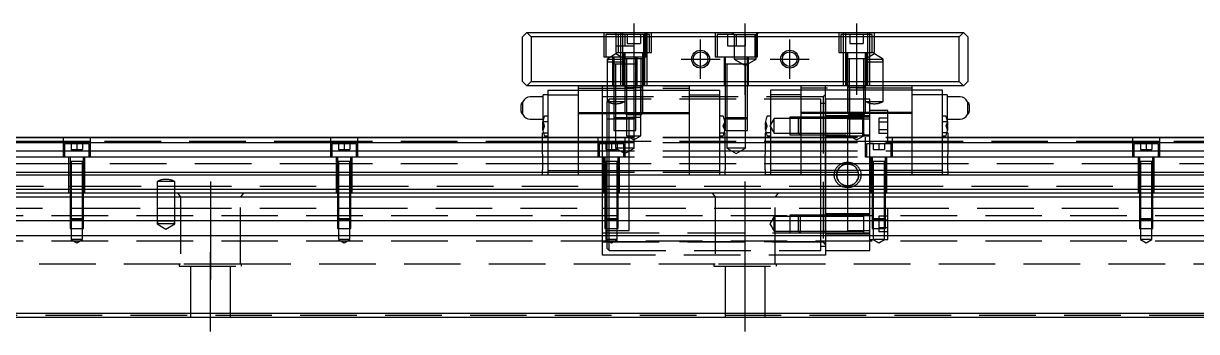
# Model space of a CAD drawing. Extents: x -15 to 1045, y -311 to 82.
# Drawn here: x 248 to 511.3, y -290.5 to -221.4 of the extents above; entities that cross this region are included whole.
import ezdxf

# ---------------------------------------------------------------- set-up
doc = ezdxf.new("R2010")
doc.units = 0
doc.linetypes.add('CENTER', pattern=[50.8, 31.75, -6.35, 6.35, -6.35])
doc.linetypes.add('DASHED', pattern=[19.05, 12.7, -6.35])
doc.layers.get('0').update_dxf_attribs({"linetype": 'CONTINUOUS'})
doc.layers.add('CENTER', color=1, linetype='CENTER')

msp = doc.modelspace()

# ---------------------------------------------------------------- linework, layer by layer
at = {"color": 7, "linetype": 'CONTINUOUS'}
for p, q in [((361, -223.39), (360, -224.39)), ((362, -224.39), (361, -223.39)), ((361, -223.39), (459, -223.39)), ((459, -223.39), (458, -224.39)), ((460, -224.39), (459, -223.39)), ((360, -234.39), (360, -224.39)), ((362, -224.39), (362, -234.39)), ((458, -224.39), (362, -224.39)), ((458, -234.39), (458, -224.39)), ((460, -224.39), (460, -234.39)), ((360, -234.39), (361, -235.39)), ((361, -235.39), (362, -234.39)), ((459, -235.39), (361, -235.39)), ((362, -234.39), (458, -234.39)), ((365.7, -236.38), (372.5, -236.38)), ((365.7, -236.38), (365.7, -237.39)), ((372.5, -235.39), (372.5, -236.38)), ((372.5, -236.38), (372.5, -241.38)), ((372.5, -236.38), (397.5, -236.38)), ((397.5, -236.38), (397.5, -235.39)), ((397.5, -236.38), (404.3, -236.38)), ((397.5, -241.38), (397.5, -236.38)), ((404.3, -237.39), (404.3, -236.38)), ((415.7, -236.38), (415.7, -237.39)), ((422.5, -236.38), (415.7, -236.38)), ((422.5, -235.39), (422.5, -236.38)), ((422.5, -236.38), (422.5, -241.38)), ((447.5, -236.38), (422.5, -236.38)), ((447.5, -236.38), (447.5, -235.39)), ((454.3, -236.38), (447.5, -236.38)), ((447.5, -241.38), (447.5, -236.38)), ((454.3, -237.39), (454.3, -236.38)), ((458, -234.39), (459, -235.39)), ((459, -235.39), (460, -234.39)), ((360.12, -241.78), (360.12, -238.99)), ((364.7, -237.89), (361.75, -237.89)), ((365.7, -237.39), (364.7, -237.39)), ((364.7, -242.85), (364.7, -237.39)), ((365.7, -237.39), (365.7, -254.38)), ((365.7, -237.39), (372.5, -237.39)), ((397.5, -237.39), (404.3, -237.39)), ((404.3, -254.38), (404.3, -237.39)), ((415.7, -237.39), (415.7, -254.38)), ((422.5, -237.39), (415.7, -237.39)), ((454.3, -237.39), (447.5, -237.39)), ((455.3, -237.39), (454.3, -237.39)), ((454.3, -254.38), (454.3, -237.39)), ((455.3, -237.39), (455.3, -242.85)), ((458.25, -237.89), (455.3, -237.89)), ((459.88, -238.99), (459.88, -241.78)), ((359.7, -241.14), (359.7, -239.63)), ((365.7, -242.18), (364.99, -242.18)), ((372.5, -241.38), (372.5, -241.63)), ((372.5, -241.38), (397.5, -241.38)), ((372.5, -241.63), (372.5, -254.38)), ((372.5, -241.63), (397.5, -241.63)), ((397.5, -241.63), (397.5, -241.38)), ((397.5, -254.38), (397.5, -241.63)), ((405.01, -242.18), (404.3, -242.18)), ((415.7, -242.18), (414.99, -242.18)), ((422.5, -241.38), (422.5, -241.63)), ((447.5, -241.38), (422.5, -241.38)), ((422.5, -241.63), (422.5, -254.38)), ((447.5, -241.63), (422.5, -241.63)), ((436.4, -246.64), (436.4, -241.63)), ((436.4, -244.13), (436.4, -241.63)), ((436.4, -244.13), (436.4, -241.63)), ((447.5, -241.63), (447.5, -241.38)), ((447.5, -254.38), (447.5, -241.63)), ((455.01, -242.18), (454.3, -242.18)), ((460.3, -239.63), (460.3, -241.14)), ((361.75, -242.89), (364.69, -242.89)), ((364.5, -244.28), (364.58, -244.28)), ((364.58, -244.48), (364.5, -244.48)), ((364.58, -244.28), (364.58, -244.48)), ((405.42, -244.48), (405.42, -244.28)), ((405.42, -244.28), (405.5, -244.28)), ((405.5, -244.48), (405.42, -244.48)), ((414.5, -244.28), (414.58, -244.28)), ((414.58, -244.48), (414.5, -244.48)), ((414.58, -244.28), (414.58, -244.48)), ((455.31, -242.89), (458.25, -242.89)), ((455.42, -244.48), (455.42, -244.28)), ((455.42, -244.28), (455.5, -244.28)), ((455.5, -244.48), (455.42, -244.48)), ((0, -246.88), (364.5, -246.88)), ((0, -247.01), (364.5, -247.01)), ((364.5, -248.35), (364.5, -245.95)), ((364.5, -245.95), (364.71, -245.95)), ((364.99, -246.58), (365.7, -246.58)), ((404.3, -246.58), (405.01, -246.58)), ((405.29, -245.95), (405.5, -245.95)), ((405.5, -248.35), (405.5, -245.95)), ((405.5, -246.88), (414.5, -246.88)), ((405.5, -247.01), (414.5, -247.01)), ((414.5, -245.95), (414.5, -248.35)), ((414.71, -245.95), (414.5, -245.95)), ((414.99, -246.58), (415.7, -246.58)), ((436.4, -246.64), (436.4, -246.23)), ((454.3, -246.58), (455.01, -246.58)), ((455.5, -245.95), (455.29, -245.95)), ((455.5, -245.95), (455.5, -248.35)), ((455.5, -246.88), (820, -246.88)), ((455.5, -247.01), (820, -247.01)), ((0, -248.1), (364.5, -248.1)), ((0, -249.97), (364.5, -249.97)), ((364.5, -249.92), (364.5, -248.35)), ((364.5, -250.74), (364.5, -249.92)), ((405.5, -248.1), (414.5, -248.1)), ((405.5, -249.92), (405.5, -248.35)), ((405.5, -250.74), (405.5, -249.92)), ((405.5, -249.97), (414.5, -249.97)), ((414.5, -248.35), (414.5, -249.92)), ((414.5, -249.92), (414.5, -250.74)), ((455.5, -248.1), (820, -248.1)), ((455.5, -248.35), (455.5, -249.92)), ((455.5, -249.92), (455.5, -250.74)), ((455.5, -249.97), (820, -249.97)), ((0, -251.32), (364.5, -251.32)), ((364.5, -250.74), (364.5, -254.25)), ((405.5, -250.74), (405.5, -254.25)), ((405.5, -251.32), (414.5, -251.32)), ((414.5, -254.25), (414.5, -250.74)), ((455.5, -254.25), (455.5, -250.74)), ((455.5, -251.32), (820, -251.32)), ((0, -254.8), (364.5, -254.8)), ((364.5, -255.38), (364.5, -254.25)), ((365.7, -254.38), (372.5, -254.38)), ((365.7, -254.38), (365.7, -255.38)), ((372.5, -254.38), (372.5, -255.38)), ((372.5, -254.38), (397.5, -254.38)), ((397.5, -254.38), (404.3, -254.38)), ((397.5, -255.38), (397.5, -254.38)), ((404.3, -255.38), (404.3, -254.38)), ((405.5, -255.38), (405.5, -254.25)), ((405.5, -254.8), (414.5, -254.8)), ((414.5, -254.25), (414.5, -255.38)), ((422.5, -254.38), (415.7, -254.38)), ((415.7, -254.38), (415.7, -255.38)), ((422.5, -254.38), (422.5, -255.38)), ((447.5, -254.38), (422.5, -254.38)), ((454.3, -254.38), (447.5, -254.38)), ((447.5, -255.38), (447.5, -254.38)), ((454.3, -255.38), (454.3, -254.38)), ((455.5, -254.25), (455.5, -255.38)), ((455.5, -254.8), (820, -254.8)), ((0, -255.38), (364.5, -255.38)), ((364.5, -255.38), (405.5, -255.38)), ((365.7, -255.38), (372.5, -255.38)), ((372.5, -255.38), (397.5, -255.38)), ((397.5, -255.38), (404.3, -255.38)), ((405.5, -255.38), (820, -255.38)), ((415.7, -255.38), (414.5, -255.38)), ((422.5, -255.38), (415.7, -255.38)), ((447.5, -255.38), (422.5, -255.38)), ((454.3, -255.38), (447.5, -255.38)), ((455.5, -255.38), (454.3, -255.38)), ((0, -258.58), (820, -258.58)), ((1, -259.38), (819, -259.38)), ((818, -260.38), (2, -260.38)), ((818, -265.68), (2, -265.68)), ((818, -269.08), (2, -269.08)), ((2, -286.38), (818, -286.38)), ((819, -287.38), (1, -287.38))]:
    msp.add_line(p, q, dxfattribs=at)
at = {"color": 3, "linetype": 'DASHED'}
for p, q in [((378.25, -223.39), (378.25, -228.89)), ((381, -223.39), (381, -227.89)), ((382, -223.39), (382, -223.89)), ((382.5, -223.39), (382.5, -235.39)), ((387.5, -235.39), (387.5, -223.39)), ((387.75, -228.89), (387.75, -223.39)), ((388, -223.89), (388, -223.39)), ((389, -227.89), (389, -223.39)), ((403.25, -223.39), (403.25, -228.89)), ((407, -223.39), (407.5, -223.89)), ((412.5, -223.89), (413, -223.39)), ((412.75, -228.89), (412.75, -223.39)), ((431, -223.39), (431, -227.89)), ((432, -223.39), (432, -223.89)), ((432.5, -223.39), (432.5, -235.39)), ((437.5, -235.39), (437.5, -223.39)), ((438, -223.89), (438, -223.39)), ((439, -227.89), (439, -223.39)), ((378.75, -223.89), (378.75, -228.89)), ((381.5, -223.89), (378.75, -223.89)), ((381, -226.39), (383, -226.39)), ((381.5, -223.89), (381.5, -227.89)), ((388.5, -223.89), (381.5, -223.89)), ((382, -223.89), (382, -227.89)), ((383, -223.89), (383, -226.39)), ((383, -226.39), (385, -226.39)), ((383.5, -223.89), (383.5, -225.89)), ((383.5, -225.89), (385, -225.89)), ((385, -223.89), (385, -225.89)), ((385, -225.89), (385, -226.39)), ((385, -225.89), (386.5, -225.89)), ((386.5, -223.89), (386.5, -225.89)), ((387.25, -227.89), (387.25, -223.89)), ((388, -227.89), (388, -223.89)), ((388.5, -227.89), (388.5, -223.89)), ((403.75, -223.89), (403.75, -228.89)), ((407.5, -223.89), (403.75, -223.89)), ((406, -223.89), (406, -226.39)), ((406, -226.39), (408, -226.39)), ((407.5, -223.89), (407.5, -229.39)), ((407.5, -223.89), (412.5, -223.89)), ((408, -223.89), (408, -226.39)), ((408, -226.39), (410, -226.39)), ((410, -223.89), (410, -226.39)), ((412.25, -228.89), (412.25, -223.89)), ((412.5, -229.39), (412.5, -223.89)), ((431.5, -223.89), (431.5, -227.89)), ((438.5, -223.89), (431.5, -223.89)), ((432, -223.89), (432, -227.89)), ((433.5, -223.89), (433.5, -225.89)), ((433.5, -225.89), (435, -225.89)), ((435, -223.89), (435, -225.89)), ((435, -225.89), (436.5, -225.89)), ((436.5, -223.89), (436.5, -225.89)), ((438, -227.89), (438, -223.89)), ((438.5, -227.89), (438.5, -223.89)), ((378.25, -228.89), (387.75, -228.89)), ((381, -228.23), (379, -229.39)), ((380.25, -228.89), (380.25, -235.39)), ((380.5, -228.89), (380.5, -229.39)), ((381, -227.89), (389, -227.89)), ((383, -229.39), (381, -228.23)), ((382, -227.89), (382, -235.39)), ((382.75, -227.89), (382.75, -235.39)), ((383, -227.89), (383, -229.29)), ((385.5, -229.29), (385.5, -228.89)), ((385.75, -235.39), (385.75, -228.89)), ((387, -229.29), (387, -227.89)), ((387.25, -235.39), (387.25, -227.89)), ((388, -235.39), (388, -227.89)), ((403.25, -228.89), (412.75, -228.89)), ((405.25, -228.89), (405.25, -235.39)), ((405.5, -228.89), (405.5, -230.49)), ((410.5, -230.49), (410.5, -228.89)), ((410.75, -235.39), (410.75, -228.89)), ((431, -227.89), (439, -227.89)), ((432, -227.89), (432, -235.39)), ((432.75, -227.89), (432.75, -235.39)), ((433, -227.89), (433, -229.29)), ((437, -229.29), (437, -227.89)), ((439, -228.23), (437, -229.39)), ((437.25, -235.39), (437.25, -227.89)), ((438, -235.39), (438, -227.89)), ((441, -229.39), (439, -228.23)), ((379, -229.39), (379, -230.02)), ((379.17, -229.39), (379, -230.02)), ((379, -229.39), (381, -229.39)), ((379, -230.02), (379, -235.39)), ((379, -230.02), (382, -230.02)), ((380.5, -229.39), (380.5, -230.49)), ((380.5, -230.48), (380.5, -230.49)), ((382, -230.49), (380.5, -230.49)), ((380.5, -230.49), (380.5, -235.39)), ((380.5, -230.49), (380.5, -230.49)), ((385.5, -230.49), (380.5, -230.49)), ((380.9, -230.49), (380.9, -235.39)), ((381, -229.39), (383, -229.39)), ((382, -230.02), (383, -230.02)), ((383, -230.49), (382, -230.49)), ((383, -230.02), (382.83, -229.39)), ((383, -229.28), (383, -229.29)), ((387, -229.29), (383, -229.29)), ((387, -229.29), (383, -229.29)), ((387, -229.29), (383, -229.29)), ((383, -229.29), (383, -229.29)), ((383, -229.29), (383, -235.39)), ((383.35, -230.49), (383, -230.49)), ((383.35, -229.29), (383.35, -235.39)), ((385.5, -230.49), (383.35, -230.49)), ((385.1, -235.39), (385.1, -230.49)), ((385.5, -230.49), (385.5, -229.29)), ((385.5, -230.49), (385.5, -230.48)), ((385.5, -235.39), (385.5, -230.49)), ((385.5, -230.49), (385.5, -230.49)), ((386.65, -235.39), (386.65, -229.29)), ((387, -229.29), (387, -229.28)), ((387, -229.29), (387, -229.29)), ((387, -235.39), (387, -229.29)), ((405.5, -230.48), (405.5, -230.49)), ((410.5, -230.49), (405.5, -230.49)), ((410.5, -230.49), (405.5, -230.49)), ((405.5, -230.49), (405.5, -235.39)), ((405.5, -230.49), (405.5, -230.49)), ((405.9, -230.49), (405.9, -235.39)), ((407.5, -229.39), (410, -230.83)), ((412.5, -229.39), (407.5, -229.39)), ((410, -230.83), (412.5, -229.39)), ((410.1, -235.39), (410.1, -230.49)), ((410.5, -230.49), (410.5, -230.48)), ((410.5, -235.39), (410.5, -230.49)), ((410.5, -230.49), (410.5, -230.49)), ((433, -229.28), (433, -229.29)), ((437, -229.29), (433, -229.29)), ((437, -229.29), (433, -229.29)), ((437, -229.29), (433, -229.29)), ((437, -229.29), (433, -229.29)), ((433, -229.29), (433, -229.29)), ((433, -229.29), (433, -235.39)), ((433.35, -229.29), (433.35, -235.39)), ((433.35, -229.29), (433.35, -235.39)), ((436.65, -235.39), (436.65, -229.29)), ((436.65, -235.39), (436.65, -229.29)), ((437, -229.29), (437, -229.28)), ((437, -229.29), (437, -229.29)), ((437, -235.39), (437, -229.29)), ((437.17, -229.39), (437, -230.02)), ((437, -229.39), (439, -229.39)), ((437, -230.02), (438, -230.02)), ((438, -230.02), (441, -230.02)), ((439, -229.39), (441, -229.39)), ((441, -230.02), (440.83, -229.39)), ((441, -230.02), (441, -229.39)), ((441, -235.39), (441, -230.02)), ((372.5, -235.39), (397.5, -235.39)), ((372.5, -235.88), (397.5, -235.88)), ((378, -246.88), (378, -235.39)), ((379, -235.39), (379, -238.89)), ((380.5, -235.39), (380.5, -239.36)), ((380.5, -235.39), (380.5, -239.36)), ((380.9, -235.39), (380.9, -239.39)), ((383, -235.39), (383.38, -235.77)), ((383, -235.39), (387, -235.39)), ((383, -235.39), (383, -241.54)), ((383.35, -235.39), (383.35, -241.89)), ((383.38, -235.77), (383.38, -242.39)), ((383.38, -235.77), (386.62, -235.77)), ((385.1, -242.89), (385.1, -235.39)), ((385.5, -242.49), (385.5, -235.39)), ((385.5, -242.49), (385.5, -235.39)), ((386.62, -235.77), (387, -235.39)), ((386.62, -242.39), (386.62, -235.77)), ((386.65, -241.89), (386.65, -235.39)), ((387, -241.54), (387, -235.39)), ((405.5, -235.39), (405.5, -242.49)), ((405.5, -235.39), (405.5, -242.49)), ((405.9, -235.39), (405.9, -242.89)), ((410.1, -242.89), (410.1, -235.39)), ((410.5, -242.49), (410.5, -235.39)), ((410.5, -242.49), (410.5, -235.39)), ((447.5, -235.39), (422.5, -235.39)), ((447.5, -235.88), (422.5, -235.88)), ((428, -246.88), (428, -235.39)), ((433, -235.39), (433.38, -235.77)), ((433, -235.39), (437, -235.39)), ((433, -235.39), (433, -241.54)), ((433.35, -235.39), (433.35, -241.89)), ((433.35, -235.39), (433.35, -241.89)), ((433.38, -235.77), (433.38, -242.39)), ((433.38, -235.77), (436.62, -235.77)), ((436.62, -235.77), (437, -235.39)), ((436.62, -242.39), (436.62, -235.77)), ((436.65, -241.89), (436.65, -235.39)), ((436.65, -241.89), (436.65, -235.39)), ((437, -241.54), (437, -235.39)), ((441, -238.89), (441, -235.39)), ((427.5, -237.89), (378, -237.89)), ((379.5, -238.38), (379, -238.89)), ((379, -246.88), (379, -238.89)), ((379, -238.89), (383, -238.89)), ((380.5, -238.38), (379.5, -238.38)), ((379.5, -239.12), (379.5, -238.38)), ((379.5, -246.88), (379.5, -239.12)), ((380.9, -238.38), (380.5, -238.38)), ((380.5, -239.36), (380.5, -242.49)), ((380.5, -239.36), (380.5, -242.49)), ((383, -238.38), (380.9, -238.38)), ((380.9, -239.39), (380.9, -242.89)), ((380.94, -239.39), (381.06, -239.39)), ((383.35, -238.38), (383, -238.38)), ((427, -238.38), (383.35, -238.38)), ((427, -241.63), (427, -238.38)), ((428, -239.38), (427, -239.38)), ((428, -237.39), (427.5, -237.89)), ((427.5, -237.89), (427.5, -270.39)), ((433, -238.38), (428, -238.38)), ((428, -238.38), (428, -246.88)), ((433.35, -238.38), (433, -238.38)), ((436.65, -238.38), (433.35, -238.38)), ((437, -238.38), (436.65, -238.38)), ((438, -238.38), (437, -238.38)), ((437, -238.89), (441, -238.89)), ((438, -239.27), (438, -238.38)), ((438, -246.88), (438, -239.27)), ((438.94, -239.39), (439.06, -239.39)), ((383, -241.54), (383.35, -241.89)), ((383, -241.54), (387, -241.54)), ((386.65, -241.89), (383.35, -241.89)), ((386.65, -241.89), (387, -241.54)), ((427, -242.03), (427, -241.63)), ((427, -246.23), (427, -242.03)), ((438, -242.14), (428, -242.14)), ((433, -241.54), (433.35, -241.89)), ((433, -241.54), (437, -241.54)), ((433.35, -241.63), (433.1, -241.63)), ((436.41, -241.63), (433.35, -241.63)), ((436.65, -241.89), (433.35, -241.89)), ((436.65, -241.63), (436.4, -241.63)), ((436.4, -246.23), (436.4, -242.03)), ((436.65, -241.89), (437, -241.54)), ((436.9, -241.63), (436.65, -241.63)), ((438, -241.63), (436.9, -241.63)), ((438.5, -240.89), (438, -240.89)), ((438.75, -240.89), (438.5, -240.89)), ((441.25, -240.89), (438.75, -240.89)), ((441.5, -240.89), (441.25, -240.89)), ((442, -240.89), (441.5, -240.89)), ((442, -243.69), (442, -240.89)), ((364.58, -243.39), (364.9, -244.28)), ((364.9, -244.28), (364.58, -244.28)), ((364.9, -244.48), (364.58, -245.38)), ((364.9, -244.48), (364.58, -244.48)), ((364.69, -242.89), (364.7, -242.89)), ((364.7, -243.38), (364.7, -242.85)), ((364.7, -243.38), (365.7, -243.38)), ((364.9, -244.28), (364.94, -244.39)), ((364.9, -244.48), (364.94, -244.39)), ((380.9, -242.89), (379, -242.89)), ((380.5, -242.49), (380.5, -245.39)), ((380.5, -242.49), (380.9, -242.89)), ((380.5, -242.49), (385.5, -242.49)), ((380.9, -242.89), (380.9, -245.39)), ((385.1, -242.89), (380.9, -242.89)), ((383.38, -242.39), (383.38, -246.58)), ((383.38, -242.39), (386.62, -242.39)), ((384, -255.38), (384, -242.89)), ((385.1, -242.89), (385.5, -242.49)), ((385.1, -245.39), (385.1, -242.89)), ((385.5, -245.39), (385.5, -242.49)), ((386.62, -246.58), (386.62, -242.39)), ((405.1, -244.28), (405.06, -244.39)), ((405.1, -244.48), (405.06, -244.39)), ((405.42, -243.39), (405.1, -244.28)), ((405.42, -244.28), (405.1, -244.28)), ((405.1, -244.48), (405.42, -245.38)), ((405.42, -244.48), (405.1, -244.48)), ((405.5, -242.49), (405.5, -245.39)), ((405.5, -242.49), (405.9, -242.89)), ((405.5, -242.49), (410.5, -242.49)), ((405.9, -242.89), (405.9, -245.39)), ((410.1, -242.89), (405.9, -242.89)), ((410.1, -242.89), (410.5, -242.49)), ((410.1, -245.39), (410.1, -242.89)), ((410.5, -245.39), (410.5, -242.49)), ((414.58, -243.39), (414.9, -244.28)), ((414.9, -244.28), (414.58, -244.28)), ((414.9, -244.48), (414.58, -245.38)), ((414.9, -244.48), (414.58, -244.48)), ((414.9, -244.28), (414.94, -244.39)), ((414.9, -244.48), (414.94, -244.39)), ((416.5, -242.74), (415.55, -244.39)), ((415.55, -244.39), (416.5, -246.04)), ((416.5, -246.04), (416.5, -242.74)), ((420, -242.74), (416.5, -242.74)), ((420, -242.39), (420, -246.39)), ((422.35, -242.39), (420, -242.39)), ((422, -242.74), (420, -242.74)), ((422.35, -242.39), (422, -242.74)), ((422, -243.69), (422, -242.74)), ((428, -242.74), (422, -242.74)), ((422, -246.04), (422, -243.69)), ((422.35, -242.39), (422.35, -243.69)), ((428, -242.39), (422.35, -242.39)), ((422.35, -243.69), (422.35, -246.39)), ((436.6, -242.39), (428, -242.39)), ((436.6, -242.74), (428, -242.74)), ((438, -242.89), (433, -242.89)), ((433, -242.89), (433, -252.93)), ((433.38, -242.39), (433.38, -246.58)), ((433.38, -242.39), (436.62, -242.39)), ((436.6, -243.69), (436.6, -242.39)), ((436.6, -242.6), (436.6, -242.39)), ((438, -242.39), (436.6, -242.39)), ((436.6, -243.68), (436.6, -242.6)), ((436.6, -244.24), (436.6, -243.68)), ((436.6, -244.24), (436.6, -243.69)), ((436.6, -244.53), (436.6, -244.24)), ((436.6, -244.59), (436.6, -244.24)), ((436.6, -246.38), (436.6, -244.53)), ((436.6, -246.17), (436.6, -244.59)), ((436.62, -246.58), (436.62, -242.39)), ((440, -242.65), (440, -243.52)), ((442, -242.65), (440, -242.65)), ((442, -243.52), (440, -243.52)), ((440, -243.52), (440, -245.25)), ((442, -247.09), (442, -243.69)), ((454.3, -243.38), (455.3, -243.38)), ((455.1, -244.28), (455.06, -244.39)), ((455.1, -244.48), (455.06, -244.39)), ((455.42, -243.39), (455.1, -244.28)), ((455.42, -244.28), (455.1, -244.28)), ((455.1, -244.48), (455.42, -245.38)), ((455.42, -244.48), (455.1, -244.48)), ((455.3, -242.85), (455.3, -243.38)), ((455.3, -242.89), (455.31, -242.89)), ((257, -251.38), (257, -246.88)), ((263, -246.88), (263, -251.38)), ((317, -251.38), (317, -246.88)), ((323, -246.88), (323, -251.38)), ((364.5, -246.88), (365.7, -246.88)), ((364.5, -247.01), (365.7, -247.01)), ((364.71, -245.95), (365.7, -245.95)), ((365.7, -246.88), (372.5, -246.88)), ((365.7, -247.01), (372.5, -247.01)), ((372.5, -246.88), (397.5, -246.88)), ((372.5, -247.01), (397.5, -247.01)), ((377, -251.38), (377, -246.88)), ((378, -248.38), (378, -246.88)), ((379, -248.38), (379, -246.88)), ((379.5, -248.38), (379.5, -246.88)), ((380.5, -245.39), (385.5, -245.39)), ((380.9, -245.39), (380.9, -249.39)), ((383, -246.88), (383, -251.38)), ((383.38, -246.58), (385, -247.52)), ((383.38, -246.58), (386.62, -246.58)), ((385, -247.52), (386.62, -246.58)), ((385.1, -249.39), (385.1, -245.39)), ((397.5, -246.88), (404.3, -246.88)), ((397.5, -247.01), (404.3, -247.01)), ((404.3, -245.95), (405.29, -245.95)), ((404.3, -246.88), (405.5, -246.88)), ((404.3, -247.01), (405.5, -247.01)), ((405.5, -245.39), (410.5, -245.39)), ((405.9, -245.39), (405.9, -249.39)), ((410.1, -249.39), (410.1, -245.39)), ((414.5, -246.88), (415.7, -246.88)), ((414.5, -247.01), (415.7, -247.01)), ((415.7, -245.95), (414.71, -245.95)), ((415.7, -246.88), (422.5, -246.88)), ((415.7, -247.01), (422.5, -247.01)), ((416.5, -246.04), (420, -246.04)), ((420, -246.04), (422, -246.04)), ((420, -246.39), (436.6, -246.39)), ((422, -246.04), (428, -246.04)), ((422, -246.04), (422.35, -246.39)), ((422.5, -246.88), (447.5, -246.88)), ((422.5, -247.01), (447.5, -247.01)), ((427, -246.64), (427, -246.23)), ((427, -246.88), (427, -246.64)), ((427, -255.38), (427, -246.88)), ((428, -246.04), (436.6, -246.04)), ((428, -246.64), (438, -246.64)), ((428, -250.07), (428, -246.88)), ((428, -246.88), (428, -250.07)), ((433.38, -246.58), (435, -247.52)), ((433.38, -246.58), (436.62, -246.58)), ((435, -247.52), (436.62, -246.58)), ((436.4, -246.64), (436.4, -246.64)), ((436.4, -246.64), (436.41, -246.64)), ((436.6, -246.39), (436.6, -246.17)), ((436.6, -246.17), (436.6, -246.39)), ((436.6, -246.39), (436.6, -246.38)), ((436.6, -246.39), (436.61, -246.39)), ((436.6, -246.39), (436.6, -246.39)), ((436.6, -246.39), (438, -246.39)), ((437, -251.38), (437, -246.88)), ((438, -248.38), (438, -246.88)), ((440, -245.25), (440, -246.12)), ((442, -245.25), (440, -245.25)), ((442, -246.12), (440, -246.12)), ((442, -247.89), (442, -247.09)), ((443, -246.88), (443, -251.38)), ((447.5, -246.88), (454.3, -246.88)), ((447.5, -247.01), (454.3, -247.01)), ((455.29, -245.95), (454.3, -245.95)), ((454.3, -246.88), (455.5, -246.88)), ((454.3, -247.01), (455.5, -247.01)), ((497, -251.38), (497, -246.88)), ((503, -246.88), (503, -251.38)), ((257, -247.89), (203, -247.89)), ((263, -247.89), (257, -247.89)), ((257.25, -248.38), (257.25, -251.38)), ((262.75, -248.38), (257.25, -248.38)), ((258.75, -248.38), (258.75, -249.68)), ((258.75, -249.68), (260, -249.68)), ((260, -248.38), (260, -249.68)), ((260, -249.68), (261.25, -249.68)), ((261.25, -248.38), (261.25, -249.68)), ((262.75, -251.38), (262.75, -248.38)), ((317, -247.89), (263, -247.89)), ((323, -247.89), (317, -247.89)), ((317.25, -248.38), (317.25, -251.38)), ((322.75, -248.38), (317.25, -248.38)), ((318.75, -248.38), (318.75, -249.68)), ((318.75, -249.68), (320, -249.68)), ((320, -248.38), (320, -249.68)), ((320, -249.68), (321.25, -249.68)), ((321.25, -248.38), (321.25, -249.68)), ((322.75, -251.38), (322.75, -248.38)), ((364.5, -247.89), (323, -247.89)), ((365.7, -247.89), (364.5, -247.89)), ((364.5, -248.1), (365.7, -248.1)), ((364.5, -249.97), (365.7, -249.97)), ((372.5, -247.89), (365.7, -247.89)), ((365.7, -248.1), (372.5, -248.1)), ((365.7, -249.97), (372.5, -249.97)), ((377, -247.89), (372.5, -247.89)), ((372.5, -248.1), (397.5, -248.1)), ((372.5, -249.97), (397.5, -249.97)), ((378, -247.89), (377, -247.89)), ((377.25, -248.38), (377.25, -251.38)), ((382.75, -248.38), (377.25, -248.38)), ((379, -247.89), (378, -247.89)), ((378, -251.38), (378, -248.38)), ((378.75, -248.38), (378.75, -249.68)), ((378.75, -249.68), (380, -249.68)), ((383, -247.89), (379, -247.89)), ((379, -251.38), (379, -248.38)), ((379.5, -251.38), (379.5, -248.38)), ((380, -248.38), (380, -249.68)), ((380, -249.68), (381.25, -249.68)), ((380.9, -249.39), (383, -250.6)), ((385.1, -249.39), (380.9, -249.39)), ((381.25, -248.38), (381.25, -249.68)), ((382.75, -251.38), (382.75, -248.38)), ((384, -247.89), (383, -247.89)), ((383, -250.6), (385.1, -249.39)), ((427, -247.89), (384, -247.89)), ((397.5, -248.1), (404.3, -248.1)), ((397.5, -249.97), (404.3, -249.97)), ((404.3, -248.1), (405.5, -248.1)), ((404.3, -249.97), (405.5, -249.97)), ((405.9, -249.39), (408, -250.6)), ((410.1, -249.39), (405.9, -249.39)), ((408, -250.6), (410.1, -249.39)), ((414.5, -248.1), (415.7, -248.1)), ((414.5, -249.97), (415.7, -249.97)), ((415.7, -248.1), (422.5, -248.1)), ((415.7, -249.97), (422.5, -249.97)), ((422.5, -248.1), (447.5, -248.1)), ((422.5, -249.97), (447.5, -249.97)), ((428, -247.89), (427, -247.89)), ((433, -247.89), (428, -247.89)), ((428, -255.38), (428, -250.07)), ((428, -250.07), (428, -255.38)), ((437, -247.89), (433, -247.89)), ((438, -247.89), (437, -247.89)), ((437.25, -248.38), (437.25, -251.38)), ((442.75, -248.38), (437.25, -248.38)), ((443, -247.89), (438, -247.89)), ((438, -247.89), (438.75, -247.89)), ((438, -251.38), (438, -248.38)), ((441.25, -247.89), (438.75, -247.89)), ((438.75, -248.38), (438.75, -249.68)), ((438.75, -249.68), (440, -249.68)), ((440, -248.38), (440, -249.68)), ((440, -249.68), (441.25, -249.68)), ((441.25, -247.89), (442, -247.89)), ((441.25, -248.38), (441.25, -249.68)), ((442.75, -248.38), (443, -248.38)), ((442.75, -251.38), (442.75, -248.38)), ((447.5, -247.89), (443, -247.89)), ((454.3, -247.89), (447.5, -247.89)), ((447.5, -248.1), (454.3, -248.1)), ((447.5, -249.97), (454.3, -249.97)), ((455.5, -247.89), (454.3, -247.89)), ((454.3, -248.1), (455.5, -248.1)), ((454.3, -249.97), (455.5, -249.97)), ((497, -247.89), (455.5, -247.89)), ((503, -247.89), (497, -247.89)), ((497.25, -248.38), (497.25, -251.38)), ((502.75, -248.38), (497.25, -248.38)), ((498.75, -248.38), (498.75, -249.68)), ((498.75, -249.68), (500, -249.68)), ((500, -248.38), (500, -249.68)), ((500, -249.68), (501.25, -249.68)), ((501.25, -248.38), (501.25, -249.68)), ((502.75, -251.38), (502.75, -248.38)), ((557, -247.89), (503, -247.89)), ((263, -251.38), (257, -251.38)), ((258.25, -259.38), (258.25, -251.38)), ((258.5, -251.38), (258.5, -252.38)), ((258.5, -252.38), (258.5, -252.39)), ((258.5, -252.38), (258.5, -259.38)), ((258.5, -252.38), (258.5, -252.38)), ((260, -252.38), (258.5, -252.38)), ((258.75, -252.38), (258.75, -259.38)), ((261.5, -252.38), (260, -252.38)), ((261.25, -259.38), (261.25, -252.38)), ((261.5, -252.38), (261.5, -251.38)), ((261.5, -252.39), (261.5, -252.38)), ((261.5, -252.38), (261.5, -252.38)), ((261.5, -259.38), (261.5, -252.38)), ((261.75, -251.38), (261.75, -259.38)), ((323, -251.38), (317, -251.38)), ((318.25, -259.38), (318.25, -251.38)), ((318.5, -251.38), (318.5, -252.38)), ((321.5, -252.38), (318.5, -252.38)), ((320, -252.38), (318.5, -252.38)), ((318.5, -252.38), (318.5, -252.39)), ((318.5, -252.38), (318.5, -259.38)), ((318.5, -252.38), (318.5, -252.38)), ((321.5, -252.38), (318.5, -252.38)), ((318.75, -252.38), (318.75, -259.38)), ((321.5, -252.38), (320, -252.38)), ((321.25, -259.38), (321.25, -252.38)), ((321.5, -252.38), (321.5, -251.38)), ((321.5, -252.39), (321.5, -252.38)), ((321.5, -252.38), (321.5, -252.38)), ((321.5, -259.38), (321.5, -252.38)), ((321.75, -251.38), (321.75, -259.38)), ((364.5, -251.32), (365.7, -251.32)), ((365.7, -251.32), (372.5, -251.32)), ((372.5, -251.32), (397.5, -251.32)), ((383, -251.38), (377, -251.38)), ((378, -255.38), (378, -251.38)), ((378.25, -255.38), (378.25, -251.38)), ((378.5, -251.38), (378.5, -252.38)), ((380, -252.38), (378.5, -252.38)), ((378.5, -252.38), (378.5, -252.39)), ((378.5, -252.38), (378.5, -255.38)), ((378.5, -252.38), (378.5, -252.38)), ((381.5, -252.38), (378.5, -252.38)), ((381.5, -252.38), (378.5, -252.38)), ((378.75, -252.38), (378.75, -255.38)), ((379, -252.38), (379, -251.38)), ((379, -255.38), (379, -252.38)), ((379.5, -252.38), (379.5, -251.38)), ((379.5, -255.38), (379.5, -252.38)), ((381.5, -252.38), (380, -252.38)), ((381.25, -255.38), (381.25, -252.38)), ((381.5, -252.38), (381.5, -251.38)), ((381.5, -252.39), (381.5, -252.38)), ((381.5, -252.38), (381.5, -252.38)), ((381.5, -255.38), (381.5, -252.38)), ((381.75, -251.38), (381.75, -255.38)), ((397.5, -251.32), (404.3, -251.32)), ((404.3, -251.32), (405.5, -251.32)), ((414.5, -251.32), (415.7, -251.32)), ((415.7, -251.32), (422.5, -251.32)), ((422.5, -251.32), (447.5, -251.32)), ((431.74, -252.79), (431.87, -252.74)), ((431.87, -252.74), (432.01, -252.69)), ((432.01, -252.69), (432.15, -252.65)), ((432.15, -252.65), (432.29, -252.61)), ((432.29, -252.61), (432.43, -252.58)), ((432.43, -252.58), (432.57, -252.56)), ((432.57, -252.56), (432.71, -252.54)), ((432.71, -252.54), (432.85, -252.53)), ((432.85, -252.53), (433, -252.53)), ((433, -252.53), (433.15, -252.53)), ((433.15, -252.53), (433.29, -252.54)), ((433.29, -252.54), (433.43, -252.56)), ((433.43, -252.56), (433.57, -252.58)), ((433.57, -252.58), (433.71, -252.61)), ((433.71, -252.61), (433.85, -252.65)), ((433.85, -252.65), (433.99, -252.69)), ((433.99, -252.69), (434.13, -252.74)), ((434.13, -252.74), (434.26, -252.79)), ((443, -251.38), (437, -251.38)), ((438, -255.38), (438, -251.38)), ((438.25, -255.38), (438.25, -251.38)), ((438.5, -251.38), (438.5, -252.38)), ((441.5, -252.38), (438.5, -252.38)), ((440, -252.38), (438.5, -252.38)), ((438.5, -252.38), (438.5, -252.39)), ((438.5, -252.38), (438.5, -255.38)), ((438.5, -252.38), (438.5, -252.38)), ((441.5, -252.38), (438.5, -252.38)), ((438.75, -252.38), (438.75, -255.38)), ((441.5, -252.38), (440, -252.38)), ((441.25, -255.38), (441.25, -252.38)), ((441.5, -252.38), (441.5, -251.38)), ((441.5, -252.39), (441.5, -252.38)), ((441.5, -252.38), (441.5, -252.38)), ((441.5, -255.38), (441.5, -252.38)), ((441.75, -251.38), (441.75, -255.38)), ((447.5, -251.32), (454.3, -251.32)), ((454.3, -251.32), (455.5, -251.32)), ((503, -251.38), (497, -251.38)), ((498.25, -259.38), (498.25, -251.38)), ((498.5, -251.38), (498.5, -252.38)), ((498.5, -252.38), (498.5, -259.38)), ((498.5, -252.38), (498.5, -252.38)), ((498.5, -252.38), (498.5, -252.39)), ((500, -252.38), (498.5, -252.38)), ((498.75, -252.38), (498.75, -259.38)), ((501.5, -252.38), (500, -252.38)), ((501.25, -259.38), (501.25, -252.38)), ((501.5, -252.38), (501.5, -251.38)), ((501.5, -252.38), (501.5, -252.38)), ((501.5, -259.38), (501.5, -252.38)), ((501.5, -252.39), (501.5, -252.38)), ((501.75, -251.38), (501.75, -259.38)), ((258.25, -252.88), (201.75, -252.88)), ((258.5, -252.88), (258.25, -252.88)), ((258.75, -252.88), (258.5, -252.88)), ((261.25, -252.88), (258.75, -252.88)), ((261.5, -252.88), (261.25, -252.88)), ((261.75, -252.88), (261.5, -252.88)), ((318.25, -252.88), (261.75, -252.88)), ((318.5, -252.88), (318.25, -252.88)), ((318.75, -252.88), (318.5, -252.88)), ((321.25, -252.88), (318.75, -252.88)), ((321.5, -252.88), (321.25, -252.88)), ((321.75, -252.88), (321.5, -252.88)), ((364.5, -252.88), (321.75, -252.88)), ((365.7, -252.88), (364.5, -252.88)), ((364.5, -254.8), (365.7, -254.8)), ((372.5, -252.88), (365.7, -252.88)), ((365.7, -254.8), (372.5, -254.8)), ((378, -252.88), (372.5, -252.88)), ((372.5, -254.8), (397.5, -254.8)), ((378.25, -252.88), (378, -252.88)), ((378.5, -252.88), (378.25, -252.88)), ((378.75, -252.88), (378.5, -252.88)), ((379, -252.88), (378.75, -252.88)), ((381.25, -252.88), (379, -252.88)), ((381.5, -252.88), (381.25, -252.88)), ((381.75, -252.88), (381.5, -252.88)), ((427, -252.88), (381.75, -252.88)), ((397.5, -254.8), (404.3, -254.8)), ((404.3, -254.8), (405.5, -254.8)), ((414.5, -254.8), (415.7, -254.8)), ((415.7, -254.8), (422.5, -254.8)), ((422.5, -254.8), (447.5, -254.8)), ((428, -252.88), (427, -252.88)), ((438, -252.88), (428, -252.88)), ((430, -255.27), (430.01, -255.16)), ((430, -255.38), (430, -255.27)), ((430.01, -255.16), (430.02, -255.05)), ((430.02, -255.05), (430.04, -254.94)), ((430.04, -254.94), (430.06, -254.83)), ((430.06, -254.83), (430.08, -254.72)), ((430.08, -254.72), (430.11, -254.6)), ((430.11, -254.6), (430.15, -254.49)), ((430.15, -254.49), (430.19, -254.38)), ((430.19, -254.38), (430.24, -254.27)), ((430.24, -254.27), (430.3, -254.14)), ((430.3, -254.14), (430.37, -254.02)), ((430.37, -254.02), (430.44, -253.89)), ((430.44, -253.89), (430.52, -253.78)), ((430.52, -253.78), (430.61, -253.66)), ((430.61, -253.66), (430.7, -253.55)), ((430.7, -253.55), (430.8, -253.45)), ((430.8, -253.45), (430.9, -253.34)), ((430.9, -253.34), (431.01, -253.25)), ((431.01, -253.25), (431.12, -253.16)), ((431.12, -253.16), (431.24, -253.07)), ((431.24, -253.07), (431.36, -253)), ((431.36, -253), (431.48, -252.92)), ((431.48, -252.92), (431.61, -252.86)), ((431.61, -252.86), (431.74, -252.79)), ((433, -252.93), (433, -255.38)), ((434.26, -252.79), (434.39, -252.86)), ((434.39, -252.86), (434.52, -252.92)), ((434.52, -252.92), (434.64, -253)), ((434.64, -253), (434.76, -253.07)), ((434.76, -253.07), (434.88, -253.16)), ((434.88, -253.16), (434.99, -253.25)), ((434.99, -253.25), (435.1, -253.34)), ((435.1, -253.34), (435.2, -253.45)), ((435.2, -253.45), (435.3, -253.55)), ((435.3, -253.55), (435.39, -253.66)), ((435.39, -253.66), (435.48, -253.78)), ((435.48, -253.78), (435.54, -253.87)), ((435.54, -253.87), (435.6, -253.97)), ((435.6, -253.97), (435.66, -254.07)), ((435.66, -254.07), (435.71, -254.17)), ((435.71, -254.17), (435.76, -254.27)), ((435.76, -254.27), (435.81, -254.38)), ((435.81, -254.38), (435.85, -254.49)), ((435.85, -254.49), (435.89, -254.6)), ((435.89, -254.6), (435.92, -254.72)), ((435.92, -254.72), (435.94, -254.83)), ((435.94, -254.83), (435.97, -254.97)), ((435.97, -254.97), (435.99, -255.11)), ((435.99, -255.11), (436, -255.25)), ((436, -255.25), (436, -255.38)), ((438.25, -252.88), (438, -252.88)), ((438.5, -252.88), (438.25, -252.88)), ((438.75, -252.88), (438.5, -252.88)), ((441.25, -252.88), (438.75, -252.88)), ((441.5, -252.88), (441.25, -252.88)), ((441.75, -252.88), (441.5, -252.88)), ((447.5, -252.88), (441.75, -252.88)), ((454.3, -252.88), (447.5, -252.88)), ((447.5, -254.8), (454.3, -254.8)), ((455.5, -252.88), (454.3, -252.88)), ((454.3, -254.8), (455.5, -254.8)), ((498.25, -252.88), (455.5, -252.88)), ((498.5, -252.88), (498.25, -252.88)), ((498.75, -252.88), (498.5, -252.88)), ((501.25, -252.88), (498.75, -252.88)), ((501.5, -252.88), (501.25, -252.88)), ((501.75, -252.88), (501.5, -252.88)), ((558.25, -252.88), (501.75, -252.88)), ((0, -255.38), (364.5, -255.38)), ((201.75, -257.88), (258.25, -257.88)), ((258.25, -257.88), (258.5, -257.88)), ((258.5, -257.88), (258.75, -257.88)), ((258.75, -257.88), (261.25, -257.88)), ((261.25, -257.88), (261.5, -257.88)), ((261.5, -257.88), (261.75, -257.88)), ((261.75, -257.88), (278, -257.88)), ((278, -256.88), (278, -259.38)), ((282, -256.88), (278, -256.88)), ((278, -257.88), (282, -257.88)), ((280.06, -256.38), (279.94, -256.38)), ((282, -259.38), (282, -256.88)), ((282, -257.88), (318.25, -257.88)), ((318.25, -257.88), (318.5, -257.88)), ((318.5, -257.88), (318.75, -257.88)), ((318.75, -257.88), (321.25, -257.88)), ((321.25, -257.88), (321.5, -257.88)), ((321.5, -257.88), (321.75, -257.88)), ((321.75, -257.88), (378, -257.88)), ((364.5, -255.38), (365.7, -255.38)), ((378, -259.38), (378, -255.38)), ((378, -257.88), (378.25, -257.88)), ((378.25, -259.38), (378.25, -255.38)), ((378.25, -257.88), (378.5, -257.88)), ((378.5, -255.38), (378.5, -259.38)), ((378.5, -257.88), (378.75, -257.88)), ((378.75, -255.38), (378.75, -259.38)), ((378.75, -257.88), (379, -257.88)), ((379, -259.38), (379, -255.38)), ((379, -257.88), (381.25, -257.88)), ((379.5, -259.38), (379.5, -255.38)), ((381.25, -259.38), (381.25, -255.38)), ((381.25, -257.88), (381.5, -257.88)), ((381.5, -259.38), (381.5, -255.38)), ((381.5, -257.88), (381.75, -257.88)), ((381.75, -255.38), (381.75, -259.38)), ((381.75, -257.88), (427, -257.88)), ((384, -267.88), (384, -255.38)), ((404.3, -255.38), (405.5, -255.38)), ((405.5, -255.38), (414.5, -255.38)), ((427, -259.38), (427, -255.38)), ((427, -257.88), (428, -257.88)), ((428, -259.38), (428, -255.38)), ((428, -255.38), (428, -259.38)), ((428, -257.88), (438, -257.88)), ((430, -255.52), (430, -255.38)), ((430.01, -255.66), (430, -255.52)), ((430.03, -255.8), (430.01, -255.66)), ((430.06, -255.94), (430.03, -255.8)), ((430.08, -256.05), (430.06, -255.94)), ((430.11, -256.17), (430.08, -256.05)), ((430.15, -256.28), (430.11, -256.17)), ((430.19, -256.39), (430.15, -256.28)), ((430.24, -256.5), (430.19, -256.39)), ((430.29, -256.6), (430.24, -256.5)), ((430.34, -256.7), (430.29, -256.6)), ((430.4, -256.8), (430.34, -256.7)), ((430.46, -256.9), (430.4, -256.8)), ((430.52, -256.99), (430.46, -256.9)), ((430.61, -257.11), (430.52, -256.99)), ((430.7, -257.22), (430.61, -257.11)), ((430.8, -257.32), (430.7, -257.22)), ((430.9, -257.43), (430.8, -257.32)), ((431.01, -257.52), (430.9, -257.43)), ((431.12, -257.61), (431.01, -257.52)), ((431.24, -257.7), (431.12, -257.61)), ((431.36, -257.77), (431.24, -257.7)), ((431.48, -257.85), (431.36, -257.77)), ((431.61, -257.91), (431.48, -257.85)), ((431.74, -257.98), (431.61, -257.91)), ((431.87, -258.03), (431.74, -257.98)), ((433, -255.38), (433, -257.84)), ((433, -257.84), (433, -267.88)), ((434.26, -257.98), (434.13, -258.03)), ((434.39, -257.91), (434.26, -257.98)), ((434.52, -257.85), (434.39, -257.91)), ((434.64, -257.77), (434.52, -257.85)), ((434.76, -257.7), (434.64, -257.77)), ((434.88, -257.61), (434.76, -257.7)), ((434.99, -257.52), (434.88, -257.61)), ((435.1, -257.43), (434.99, -257.52)), ((435.2, -257.32), (435.1, -257.43)), ((435.3, -257.22), (435.2, -257.32)), ((435.39, -257.11), (435.3, -257.22)), ((435.48, -256.99), (435.39, -257.11)), ((435.56, -256.88), (435.48, -256.99)), ((435.63, -256.75), (435.56, -256.88)), ((435.7, -256.63), (435.63, -256.75)), ((435.76, -256.5), (435.7, -256.63)), ((435.81, -256.39), (435.76, -256.5)), ((435.85, -256.28), (435.81, -256.39)), ((435.89, -256.17), (435.85, -256.28)), ((435.92, -256.05), (435.89, -256.17)), ((435.94, -255.94), (435.92, -256.05)), ((435.96, -255.83), (435.94, -255.94)), ((435.98, -255.72), (435.96, -255.83)), ((435.99, -255.61), (435.98, -255.72)), ((436, -255.5), (435.99, -255.61)), ((436, -255.38), (436, -255.5)), ((438, -259.38), (438, -255.38)), ((438, -257.88), (438.25, -257.88)), ((438.25, -259.38), (438.25, -255.38)), ((438.25, -257.88), (438.5, -257.88)), ((438.5, -255.38), (438.5, -259.38)), ((438.5, -257.88), (438.75, -257.88)), ((438.75, -255.38), (438.75, -259.38)), ((438.75, -257.88), (441.25, -257.88)), ((441.25, -259.38), (441.25, -255.38)), ((441.25, -257.88), (441.5, -257.88)), ((441.5, -259.38), (441.5, -255.38)), ((441.5, -257.88), (441.75, -257.88)), ((441.75, -255.38), (441.75, -259.38)), ((441.75, -257.88), (498.25, -257.88)), ((455.5, -255.38), (820, -255.38)), ((498.25, -257.88), (498.5, -257.88)), ((498.5, -257.88), (498.75, -257.88)), ((498.75, -257.88), (501.25, -257.88)), ((501.25, -257.88), (501.5, -257.88)), ((501.5, -257.88), (501.75, -257.88)), ((501.75, -257.88), (538, -257.88)), ((258.5, -259.38), (258.5, -265.14)), ((258.5, -259.38), (258.5, -265.14)), ((258.75, -259.38), (258.75, -265.39)), ((261.25, -265.39), (261.25, -259.38)), ((261.5, -265.14), (261.5, -259.38)), ((261.5, -265.14), (261.5, -259.38)), ((278, -259.38), (278, -265.68)), ((282, -265.68), (282, -259.38)), ((282.58, -259.38), (283.29, -260.38)), ((283.29, -260.38), (283.29, -275.38)), ((297.42, -259.38), (296.71, -260.38)), ((296.71, -275.38), (296.71, -260.38)), ((318.5, -259.38), (318.5, -265.14)), ((318.5, -259.38), (318.5, -265.14)), ((318.75, -259.38), (318.75, -265.39)), ((321.25, -265.39), (321.25, -259.38)), ((321.5, -265.14), (321.5, -259.38)), ((321.5, -265.14), (321.5, -259.38)), ((378, -265.68), (378, -259.38)), ((378.5, -259.38), (378.5, -265.14)), ((378.5, -259.38), (378.5, -265.14)), ((378.75, -259.38), (378.75, -265.39)), ((379, -265.39), (379, -259.38)), ((379.5, -265.39), (379.5, -259.38)), ((381.25, -265.39), (381.25, -259.38)), ((381.5, -265.14), (381.5, -259.38)), ((381.5, -265.14), (381.5, -259.38)), ((402.58, -259.38), (403.29, -260.38)), ((403.29, -260.38), (403.29, -275.38)), ((417.42, -259.38), (416.71, -260.38)), ((416.71, -275.38), (416.71, -260.38)), ((427, -264.13), (427, -259.38)), ((428, -260.7), (428, -259.38)), ((428, -259.38), (428, -260.7)), ((432.01, -258.08), (431.87, -258.03)), ((432.15, -258.12), (432.01, -258.08)), ((432.29, -258.16), (432.15, -258.12)), ((432.43, -258.19), (432.29, -258.16)), ((432.57, -258.21), (432.43, -258.19)), ((432.71, -258.23), (432.57, -258.21)), ((432.85, -258.24), (432.71, -258.23)), ((433, -258.24), (432.85, -258.24)), ((433.15, -258.24), (433, -258.24)), ((433.29, -258.23), (433.15, -258.24)), ((433.43, -258.21), (433.29, -258.23)), ((433.57, -258.19), (433.43, -258.21)), ((433.71, -258.16), (433.57, -258.19)), ((433.85, -258.12), (433.71, -258.16)), ((433.99, -258.08), (433.85, -258.12)), ((434.13, -258.03), (433.99, -258.08)), ((438, -265.68), (438, -259.38)), ((438.5, -259.38), (438.5, -265.14)), ((438.5, -259.38), (438.5, -265.14)), ((438.75, -259.38), (438.75, -265.39)), ((441.25, -265.39), (441.25, -259.38)), ((441.5, -265.14), (441.5, -259.38)), ((441.5, -265.14), (441.5, -259.38)), ((498.5, -259.38), (498.5, -265.14)), ((498.5, -259.38), (498.5, -265.14)), ((498.75, -259.38), (498.75, -265.39)), ((501.25, -265.39), (501.25, -259.38)), ((501.5, -265.14), (501.5, -259.38)), ((501.5, -265.14), (501.5, -259.38)), ((201.5, -262.88), (258.5, -262.88)), ((258.5, -262.88), (258.75, -262.88)), ((258.75, -262.88), (261.25, -262.88)), ((261.25, -262.88), (261.5, -262.88)), ((261.5, -262.88), (278, -262.88)), ((278, -262.88), (282, -262.88)), ((282, -262.88), (318.5, -262.88)), ((318.5, -262.88), (318.75, -262.88)), ((318.75, -262.88), (321.25, -262.88)), ((321.25, -262.88), (321.5, -262.88)), ((321.5, -262.88), (378, -262.88)), ((378, -262.88), (378.5, -262.88)), ((378.5, -262.88), (378.75, -262.88)), ((378.75, -262.88), (379, -262.88)), ((379, -262.88), (381.25, -262.88)), ((381.25, -262.88), (381.5, -262.88)), ((381.5, -262.88), (384, -262.88)), ((384, -262.88), (427, -262.88)), ((427, -262.88), (428, -262.88)), ((428, -265.68), (428, -260.7)), ((428, -260.7), (428, -265.68)), ((428, -262.88), (433, -262.88)), ((433, -262.88), (438, -262.88)), ((438, -262.88), (438.5, -262.88)), ((438.5, -262.88), (438.75, -262.88)), ((438.75, -262.88), (441.25, -262.88)), ((441.25, -262.88), (441.5, -262.88)), ((441.5, -262.88), (443, -262.88)), ((442, -265.68), (442, -262.88)), ((443, -262.88), (498.5, -262.88)), ((498.5, -262.88), (498.75, -262.88)), ((498.75, -262.88), (501.25, -262.88)), ((501.25, -262.88), (501.5, -262.88)), ((501.5, -262.88), (538, -262.88)), ((819.5, -264.53), (0.5, -264.53)), ((258.5, -265.14), (258.75, -265.39)), ((258.5, -265.14), (261.5, -265.14)), ((258.5, -265.14), (258.5, -265.68)), ((258.5, -265.68), (258.5, -267.38)), ((261.25, -265.39), (258.75, -265.39)), ((258.75, -265.39), (258.75, -267.38)), ((261.25, -265.39), (261.5, -265.14)), ((261.25, -267.38), (261.25, -265.39)), ((261.5, -265.68), (261.5, -265.14)), ((261.5, -267.38), (261.5, -265.68)), ((278, -265.68), (278, -265.75)), ((278, -265.75), (278, -266.38)), ((278, -265.75), (278.17, -266.38)), ((282, -265.75), (278, -265.75)), ((281.83, -266.38), (282, -265.75)), ((282, -265.75), (282, -265.68)), ((282, -266.38), (282, -265.75)), ((318.5, -265.14), (318.75, -265.39)), ((318.5, -265.14), (321.5, -265.14)), ((318.5, -265.14), (318.5, -265.68)), ((318.5, -265.68), (318.5, -267.38)), ((321.25, -265.39), (318.75, -265.39)), ((318.75, -265.39), (318.75, -267.38)), ((321.25, -265.39), (321.5, -265.14)), ((321.25, -267.38), (321.25, -265.39)), ((321.5, -265.68), (321.5, -265.14)), ((321.5, -267.38), (321.5, -265.68)), ((378, -268.39), (378, -265.68)), ((378.5, -265.14), (378.75, -265.39)), ((378.5, -265.14), (381.5, -265.14)), ((378.5, -265.14), (378.5, -265.68)), ((378.5, -265.68), (378.5, -267.38)), ((381.25, -265.39), (378.75, -265.39)), ((378.75, -265.39), (378.75, -267.38)), ((379, -265.68), (379, -265.39)), ((379, -267.38), (379, -265.68)), ((379.5, -265.68), (379.5, -265.39)), ((379.5, -267.38), (379.5, -265.68)), ((381.25, -265.39), (381.5, -265.14)), ((381.25, -267.38), (381.25, -265.39)), ((381.5, -265.68), (381.5, -265.14)), ((381.5, -267.38), (381.5, -265.68)), ((416.5, -264.73), (415.55, -266.38)), ((416.5, -268.03), (416.5, -264.73)), ((420, -264.73), (416.5, -264.73)), ((420, -264.39), (420, -268.39)), ((422.35, -264.39), (420, -264.39)), ((422, -264.73), (420, -264.73)), ((422.35, -264.39), (422, -264.73)), ((422, -265.68), (422, -264.73)), ((428, -264.73), (422, -264.73)), ((422, -268.03), (422, -265.68)), ((422.35, -264.39), (422.35, -265.68)), ((428, -264.39), (422.35, -264.39)), ((422.35, -265.68), (422.35, -268.39)), ((427, -264.53), (427, -264.13)), ((427, -265.68), (427, -264.53)), ((427, -268.73), (427, -265.68)), ((438, -264.13), (428, -264.13)), ((436.6, -264.39), (428, -264.39)), ((436.6, -264.73), (428, -264.73)), ((428, -268.39), (428, -265.68)), ((428, -265.68), (428, -268.39)), ((436.6, -268.39), (436.6, -264.39)), ((438, -264.39), (436.6, -264.39)), ((438, -269.08), (438, -265.68)), ((438.5, -265.14), (438.75, -265.39)), ((438.5, -265.14), (441.5, -265.14)), ((438.5, -265.14), (438.5, -265.68)), ((438.5, -265.68), (438.5, -267.38)), ((441.25, -265.39), (438.75, -265.39)), ((438.75, -265.39), (438.75, -267.38)), ((440, -264.65), (440, -265.52)), ((442, -264.65), (440, -264.65)), ((442, -265.52), (440, -265.52)), ((440, -265.52), (440, -267.25)), ((441.25, -265.39), (441.5, -265.14)), ((441.25, -267.38), (441.25, -265.39)), ((441.5, -265.68), (441.5, -265.14)), ((441.5, -267.38), (441.5, -265.68)), ((442, -269.08), (442, -265.68)), ((498.5, -265.14), (498.75, -265.39)), ((498.5, -265.14), (501.5, -265.14)), ((498.5, -265.14), (498.5, -265.68)), ((498.5, -265.68), (498.5, -267.38)), ((501.25, -265.39), (498.75, -265.39)), ((498.75, -265.39), (498.75, -267.38)), ((501.25, -265.39), (501.5, -265.14)), ((501.25, -267.38), (501.25, -265.39)), ((501.5, -265.68), (501.5, -265.14)), ((501.5, -267.38), (501.5, -265.68)), ((258.5, -267.38), (261.5, -267.38)), ((258.75, -267.38), (258.75, -269.88)), ((261.25, -269.88), (261.25, -267.38)), ((278, -266.38), (280, -267.54)), ((282, -266.38), (278, -266.38)), ((280, -267.54), (282, -266.38)), ((318.5, -267.38), (321.5, -267.38)), ((318.75, -267.38), (318.75, -269.88)), ((321.25, -269.88), (321.25, -267.38)), ((378, -269.08), (378, -268.39)), ((378, -268.39), (428, -268.39)), ((378.5, -267.38), (381.5, -267.38)), ((378.75, -267.38), (378.75, -269.88)), ((379, -269.08), (379, -267.38)), ((379, -267.88), (384, -267.88)), ((379.5, -269.08), (379.5, -267.38)), ((381.25, -269.88), (381.25, -267.38)), ((415.55, -266.38), (416.5, -268.03)), ((416.5, -268.03), (420, -268.03)), ((420, -268.03), (422, -268.03)), ((422, -268.03), (428, -268.03)), ((422, -268.03), (422.35, -268.39)), ((428, -268.03), (436.6, -268.03)), ((428, -268.39), (436.6, -268.39)), ((428, -268.39), (428, -269.08)), ((433, -267.88), (438, -267.88)), ((436.6, -268.39), (436.6, -268.38)), ((436.6, -268.39), (436.61, -268.39)), ((436.6, -268.39), (436.6, -268.39)), ((436.6, -268.39), (438, -268.39)), ((438.5, -267.38), (441.5, -267.38)), ((438.75, -267.38), (438.75, -269.88)), ((440, -267.25), (440, -268.12)), ((442, -267.25), (440, -267.25)), ((442, -268.12), (440, -268.12)), ((441.25, -269.88), (441.25, -267.38)), ((498.5, -267.38), (501.5, -267.38)), ((498.75, -267.38), (498.75, -269.88)), ((501.25, -269.88), (501.25, -267.38)), ((819.5, -270.23), (0.5, -270.23)), ((258.75, -269.88), (260, -270.61)), ((261.25, -269.88), (258.75, -269.88)), ((260, -270.61), (261.25, -269.88)), ((318.75, -269.88), (320, -270.61)), ((321.25, -269.88), (318.75, -269.88)), ((320, -270.61), (321.25, -269.88)), ((378, -273.39), (378, -269.08)), ((379, -270.39), (378, -270.39)), ((378, -270.39), (427.5, -270.39)), ((378.75, -269.88), (380, -270.61)), ((381.25, -269.88), (378.75, -269.88)), ((379, -271.88), (379, -269.08)), ((427, -270.39), (379, -270.39)), ((379.5, -272.38), (379.5, -269.08)), ((380, -270.61), (381.25, -269.88)), ((427, -269.08), (427, -268.73)), ((427, -272.38), (427, -269.08)), ((427.5, -270.39), (427, -270.39)), ((427.5, -270.39), (428, -270.97)), ((428, -270.97), (427.5, -270.39)), ((428, -268.63), (438, -268.63)), ((428, -269.08), (428, -273.39)), ((438, -272.38), (438, -269.08)), ((438, -269.88), (438.75, -269.88)), ((438.75, -269.88), (440, -270.61)), ((441.25, -269.88), (438.75, -269.88)), ((441.25, -269.88), (438.75, -269.88)), ((440, -270.61), (441.25, -269.88)), ((441.25, -269.88), (442, -269.88)), ((442, -269.88), (442, -269.08)), ((498.75, -269.88), (500, -270.61)), ((501.25, -269.88), (498.75, -269.88)), ((500, -270.61), (501.25, -269.88)), ((428, -273.39), (378, -273.39)), ((379, -271.88), (379.5, -272.38)), ((379.5, -272.38), (427, -272.38)), ((427, -271.38), (428, -271.38)), ((428, -272.38), (438, -272.38)), ((283.29, -275.38), (176.71, -275.38)), ((283, -275.38), (283, -275.88)), ((283, -275.88), (297, -275.88)), ((296.71, -275.38), (283.29, -275.38)), ((285.5, -275.88), (285.5, -287.38)), ((294.5, -287.38), (294.5, -275.88)), ((403.29, -275.38), (296.71, -275.38)), ((297, -275.88), (297, -275.38)), ((403, -275.38), (403, -275.88)), ((403, -275.88), (417, -275.88)), ((416.71, -275.38), (403.29, -275.38)), ((405.5, -275.88), (405.5, -287.38)), ((414.5, -287.38), (414.5, -275.88)), ((523.29, -275.38), (416.71, -275.38)), ((417, -275.88), (417, -275.38)), ((62.5, -286.88), (819.5, -286.88))]:
    msp.add_line(p, q, dxfattribs=at)
at = {"color": 3, "linetype": 'CONTINUOUS'}
for centre in [(400, -229.39), (420, -229.39)]:
    msp.add_circle(centre, 2, dxfattribs=at)
at = {"color": 7, "linetype": 'CONTINUOUS'}
for centre in [(400, -229.39), (420, -229.39)]:
    msp.add_circle(centre, 1.65, dxfattribs=at)
at = {"color": 3, "linetype": 'DASHED'}
msp.add_circle((433, -255.38), 2.46, dxfattribs=at)
at = {"color": 7, "linetype": 'CONTINUOUS'}
for centre, radius, start, end in [((360.4, -239.63), 0.7, 113.3799, 180), ((361.75, -239.63), 1.75, 90, 158.4596), ((458.25, -239.63), 1.75, 21.5404, 90), ((459.6, -239.63), 0.7, 0, 66.6201), ((360.4, -241.14), 0.7, 180, 246.6201), ((361.75, -241.14), 1.75, 201.5404, 270), ((364.99, -242.28), 0.1, 90, 159.1494), ((405.01, -242.28), 0.1, 20.8506, 90), ((414.99, -242.28), 0.1, 90, 159.1494), ((455.01, -242.28), 0.1, 20.8506, 90), ((458.25, -241.14), 1.75, 270, 338.4596), ((459.6, -241.14), 0.7, 293.3799, 360), ((370.5, -244.39), 6, 170.4203, 179.0449), ((370.5, -244.39), 6, 180.9551, 189.5797), ((370.5, -244.39), 6, 159.1494, 170.4059), ((399.5, -244.39), 6, 9.5941, 20.8506), ((399.5, -244.39), 6, 0.9551, 9.5797), ((399.5, -244.39), 6, 350.4203, 359.0449), ((420.5, -244.39), 6, 170.4203, 179.0449), ((420.5, -244.39), 6, 180.9551, 189.5797), ((420.5, -244.39), 6, 159.1494, 170.4059), ((449.5, -244.39), 6, 9.5941, 20.8506), ((449.5, -244.39), 6, 0.9551, 9.5797), ((449.5, -244.39), 6, 350.4203, 359.0449), ((370.5, -244.39), 6, 189.5941, 200.8506), ((364.99, -246.48), 0.1, 200.8506, 270), ((405.01, -246.48), 0.1, 270, 339.1494), ((399.5, -244.39), 6, 339.1494, 350.4059), ((420.5, -244.39), 6, 189.5941, 200.8506), ((414.99, -246.48), 0.1, 200.8506, 270), ((455.01, -246.48), 0.1, 270, 339.1494), ((449.5, -244.39), 6, 339.1494, 350.4059)]:
    msp.add_arc(centre, radius, start, end, dxfattribs=at)
at = {"color": 3, "linetype": 'DASHED'}
for centre, radius, start, end in [((380.94, -235.39), 4, 241.0305, 270), ((381.06, -235.39), 4, 270, 298.9695), ((438.94, -235.39), 4, 241.0305, 270), ((439.06, -235.39), 4, 270, 298.9695), ((433, -255.38), 2.45, 0, 180), ((279.94, -260.38), 4, 90, 118.9695), ((280.06, -260.38), 4, 61.0305, 90), ((433, -255.38), 2.45, 180, 0)]:
    msp.add_arc(centre, radius, start, end, dxfattribs=at)
at = {"layer": 'CENTER', "color": 1, "linetype": 'CENTER'}
for p, q in [((385, -221.39), (385, -237.39)), ((410, -237.39), (410, -221.39)), ((435, -221.39), (435, -237.39)), ((400, -233.79), (400, -224.99)), ((420, -233.79), (420, -224.99)), ((395.6, -229.39), (404.4, -229.39)), ((415.6, -229.39), (424.4, -229.39)), ((290, -256.88), (290, -278.88)), ((410, -278.88), (410, -256.88)), ((290, -290.53), (290, -272.73)), ((410, -290.53), (410, -272.73))]:
    msp.add_line(p, q, dxfattribs=at)

doc.saveas('drawing.dxf')
